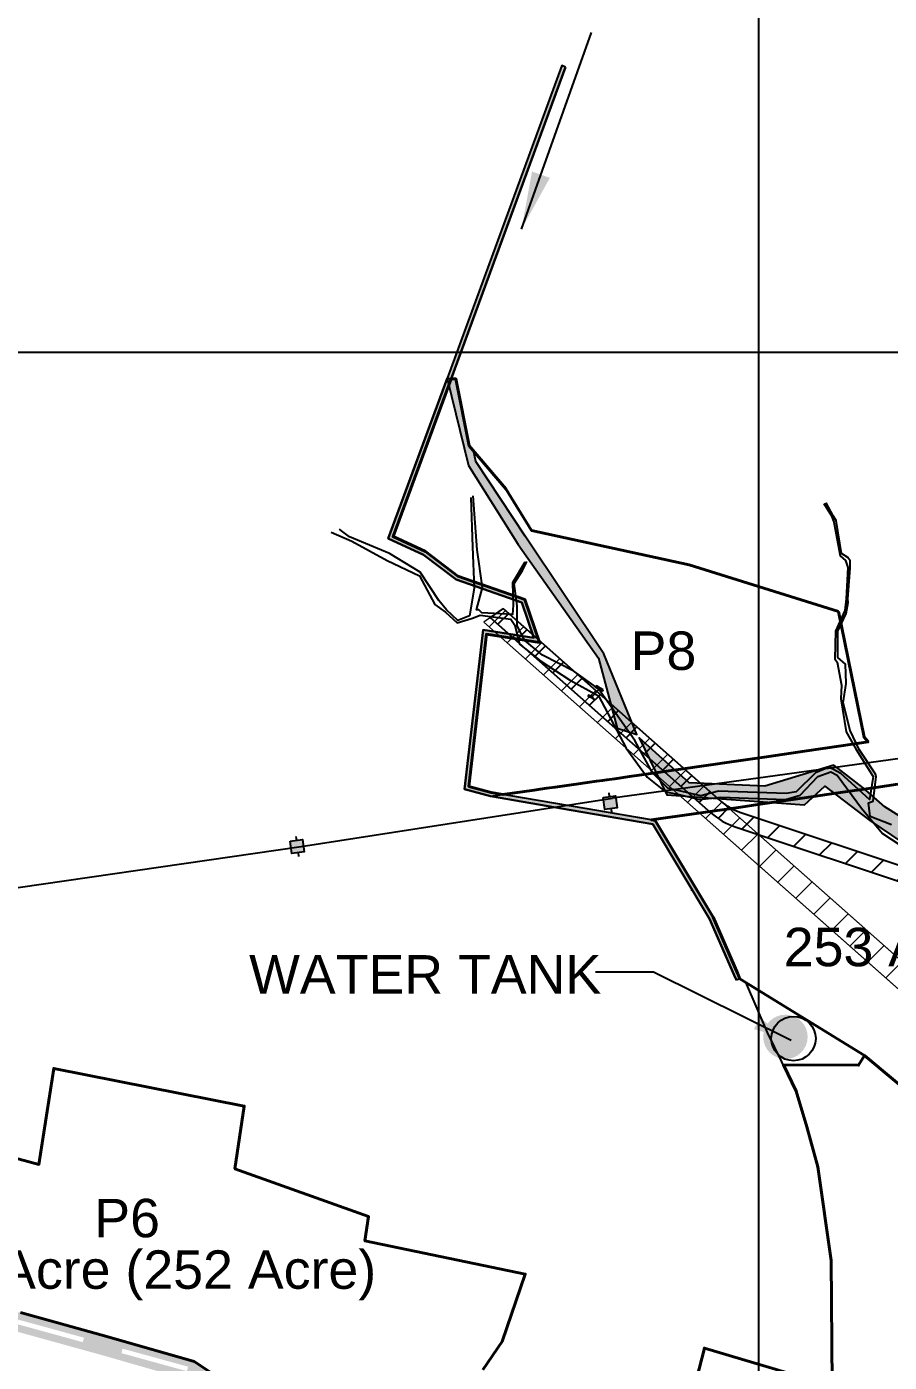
# Model space of a CAD drawing. Header units: metres. Extents: x 201400 to 215600, y 173235 to 1738400.
# Drawn here: x 202548 to 203670, y 1735186 to 1736923 of the extents above; entities that cross this region are included whole.
import ezdxf

# ---------------------------------------------------------------- set-up
doc = ezdxf.new("R2010")
doc.units = ezdxf.units.M
doc.layers.add('250Acres', color=7, linetype='Continuous', lineweight=25)
for name, color, linetype in [('400 KV POWER LINE', 1, 'Continuous'), ('CHECK DAM', 6, 'Continuous'), ('GRID LINES', 250, 'Continuous'), ('name power lines', 1, 'Continuous'), ('Names', 1, 'Continuous'), ('new streem', 7, 'Continuous')]:
    doc.layers.add(name, color=color, linetype=linetype)
doc.layers.add('STREAM', color=7, linetype='Continuous', lineweight=0, true_color=0x3dcfff)
doc.styles.get("Standard").update_dxf_attribs({"font": 'arial.ttf', "height": 50})
doc.linetypes.add('ZIGZAG', pattern='A,0.0001,-0.2,[131,ltypeshp.shx,S=0.2,R=0,X=-0.2,Y=0],-0.4,[131,ltypeshp.shx,S=0.2,R=180,X=0.2,Y=0],-0.2', length=0.8001)
doc.dimstyles.get("Standard").update_dxf_attribs({"dimtxt": 50, "dimasz": 0.18, "dimexe": 0.18, "dimexo": 0.0625, "dimgap": 0.09, "dimtad": 0, "dimtih": 1, "dimtoh": 1, "dimdec": 4, "dimzin": 0, "dimdsep": 46, "dimtxsty": 'Standard', "dimcen": 0.09, "dimadec": 0, "dimazin": 0, "dimtfac": 1, "dimtdec": 4, "dimtofl": 0, "dimtmove": 0, "dimatfit": 3, "dimfxl": 1, "dimtolj": 1, "dimtzin": 0, "dimarcsym": 0})

msp = doc.modelspace()

# ---------------------------------------------------------------- hatches: boundary and pattern name
h = msp.add_hatch(color=253)
h.dxf.hatch_style = 1
h.paths.add_polyline_path([(203248.7, 1736870.8), (203244.2, 1736873.1), (203094.8, 1736465.6), (203100, 1736465.5)])
h = msp.add_hatch(color=253)
h.dxf.hatch_style = 1
h.paths.add_polyline_path([(203471.2, 1735683), (203475.8, 1735685), (203440.8, 1735765.1), (203365.7, 1735890.7), (203360.8, 1735891.5), (203256.9, 1735909.4), (203152.3, 1735927.4), (203123.2, 1735935.1), (203146.1, 1736133.1), (203215, 1736122.4), (203196, 1736178.3), (203109.1, 1736208.8), (203066.7, 1736240.8), (203024.7, 1736260.1), (203100, 1736465.5), (203094.8, 1736465.6), (203018.4, 1736257.5), (203064.1, 1736236.5), (203106.7, 1736204.3), (203192.1, 1736174.4), (203207.6, 1736128.6), (203141.8, 1736138.8), (203117.7, 1735931.4), (203151.2, 1735922.5), (203256.1, 1735904.4), (203362.6, 1735886.1), (203436.3, 1735762.8)])
h = msp.add_hatch(color=151)
h.dxf.hatch_style = 1
h.paths.add_polyline_path([(203196.3, 1736260.7), (203132.5, 1736358), (203129.1, 1736371.9), (203123.7, 1736378.2), (203106.4, 1736465.3), (203094.8, 1736465.6), (203122.8, 1736352.8), (203187.4, 1736250), (203291.8, 1736102.2), (203316.1, 1736010.9), (203341.5, 1736002.9), (203298.9, 1736107.6)])
h = msp.add_hatch(color=151)
h.dxf.hatch_style = 1
h.paths.add_polyline_path([(203636, 1735933.2), (203597.9, 1735962.6), (203508, 1735935.5), (203409.9, 1735939.9), (203344.8, 1735998.5), (203380.6, 1735924.1), (203559.8, 1735911.3), (203586.2, 1735935.7), (203644.6, 1735891), (203758.5, 1735813.6), (203764.3, 1735845.9), (203664, 1735908.7)])
h = msp.add_hatch(color=253)
h.dxf.hatch_style = 1
h.paths.add_polyline_path([(203041.3, 1735000.9), (202843, 1735135.8), (202766, 1735187.1), (202652.6, 1735219.6), (202540.1, 1735250.7, 0.428899), (202509, 1735232, -0.459881), (202475.5, 1735214.2), (202419.3, 1735236.3), (202362.2, 1735257.2), (202286.7, 1735305), (202198.6, 1735364.8, -0.034479), (202195.9, 1735366.9), (202165.8, 1735394, 0.282426), (202140.1, 1735398.8), (202046.8, 1735362.9, -0.156976), (202031.5, 1735362.1), (201969.1, 1735378.3, -0.408786), (201961.9, 1735390.4), (201963.2, 1735395.5, 0.305926), (201959.2, 1735406), (201878.6, 1735463.6, 0.038595), (201872, 1735467.6), (201693.5, 1735557.3), (201687.6, 1735532.3), (201862.5, 1735444.4), (201936.5, 1735391.5), (201929.6, 1735362.8), (202040.7, 1735333.8), (202149.1, 1735375.5), (202181.7, 1735346), (202273, 1735284.1), (202351.1, 1735234.7), (202410.4, 1735212.9), (202519.7, 1735170), (202533.4, 1735226.6), (202645.8, 1735195.5), (202755.4, 1735164.1), (202829.1, 1735115.1), (203025, 1734981.7), (203149.2, 1734851.6), (203263.4, 1734869.5), (203331.5, 1734848.5), (203393.9, 1734864.2, 0.064633), (203417.8, 1734873.7), (203447.7, 1734890.2), (203477.7, 1734905.9, -0.018137), (203500, 1734915.6), (204314.1, 1735116), (204357.3, 1735130), (204355.3, 1735139.4), (204278.1, 1735117.6), (204276.6, 1735123.4), (204353.5, 1735145.1), (204350.5, 1735154.1), (204316, 1735142.9), (204282.3, 1735134.6), (203521, 1734946.5, 0.084343), (203512.7, 1734945.1), (203476, 1734932.3, 0.035824), (203466.2, 1734928), (203435.9, 1734912.3), (203405.7, 1734895.6, -0.064633), (203387.8, 1734888.5), (203363.6, 1734882.4, -0.149756), (203305.1, 1734885.3, 0.031003), (203293.2, 1734888.8), (203283.9, 1734890.9, 0.095047), (203246.3, 1734892.1), (203210, 1734886.4, -0.245975), (203122.1, 1734916.2)])
h.paths.add_polyline_path([(203107.9, 1734917.3), (203115.2, 1734909.6, 0.176115), (203182.3, 1734876.4), (203181.6, 1734870.4, -0.176115), (203110.9, 1734905.5), (203104.5, 1734912.2)], flags=16)
h.paths.add_polyline_path([(203028.9, 1734990.9), (202955.8, 1735040.3), (202959.2, 1735045.3), (203032.3, 1734995.8)], flags=16)
h.paths.add_polyline_path([(203284, 1734881.1), (203291.1, 1734879.5, -0.031003), (203301.9, 1734876.3, 0.149756), (203365.9, 1734873.2), (203390.1, 1734879.3, 0.032283), (203400.5, 1734882.6), (203402.7, 1734877, -0.032283), (203391.6, 1734873.4), (203367.4, 1734867.3, -0.149756), (203299.8, 1734870.7, 0.031003), (203289.8, 1734873.6), (203282.7, 1734875.3)], flags=16)
h.paths.add_polyline_path([(202870, 1735098.5), (202796.9, 1735147.9), (202800.3, 1735152.9), (202873.4, 1735103.4)], flags=16)
h.paths.add_polyline_path([(202756.5, 1735174.6), (202671.4, 1735198), (202673, 1735203.8), (202758.1, 1735180.4)], flags=16)
h.paths.add_polyline_path([(203483.5, 1734924.9), (203515.8, 1734936.2, -0.100949), (203522, 1734937), (203568.8, 1734948.6), (203570.4, 1734942.8), (203522.4, 1734930.9, 0.122828), (203517.8, 1734930.5), (203485.5, 1734919.2)], flags=16)
h.paths.add_polyline_path([(202621.1, 1735212.3), (202536, 1735235.7), (202537.6, 1735241.5), (202622.7, 1735218.1)], flags=16)
h.paths.add_polyline_path([(203624.6, 1734962.3), (203710.2, 1734983.8), (203711.6, 1734978), (203626, 1734956.5)], flags=16)
h.paths.add_polyline_path([(202502.3, 1735201, -0.208925), (202469.9, 1735199.8), (202423.9, 1735217.8), (202425.9, 1735223.4), (202472, 1735205.4, 0.21892), (202500.8, 1735207)], flags=16)
h.paths.add_polyline_path([(203755, 1734994.6), (203840.6, 1735016), (203842.1, 1735010.2), (203756.4, 1734988.7)], flags=16)
h.paths.add_polyline_path([(202381.1, 1735233.8), (202355.3, 1735243.2), (202310.1, 1735271.9), (202313.5, 1735276.8), (202358, 1735248.6), (202383.2, 1735239.4)], flags=16)
h.paths.add_polyline_path([(203885.4, 1735026.8), (203971, 1735048.3), (203972.5, 1735042.4), (203886.9, 1735021)], flags=16)
h.paths.add_polyline_path([(202278.7, 1735298.9), (202275.4, 1735294), (202209, 1735339), (202212.4, 1735343.9)], flags=16)
h.paths.add_polyline_path([(204015.8, 1735059), (204101.4, 1735080.5), (204102.9, 1735074.6), (204017.3, 1735053.2)], flags=16)
h.paths.add_polyline_path([(202177.3, 1735370.9), (202172.4, 1735367.3), (202155.4, 1735382.5, 0.282426), (202145.7, 1735384.3), (202119.2, 1735374.2), (202117.1, 1735379.8), (202143.5, 1735389.9, -0.282426), (202159.4, 1735387)], flags=16)
h.paths.add_polyline_path([(202075.7, 1735357.4), (202052.3, 1735348.4, -0.156976), (202027.6, 1735347.1), (202012.8, 1735350.9), (202014.3, 1735356.7), (202029.1, 1735352.9, 0.156976), (202050.2, 1735354), (202073.5, 1735363)], flags=16)
h.paths.add_polyline_path([(204146.2, 1735091.2), (204231.8, 1735112.7), (204233.3, 1735106.9), (204147.7, 1735085.4)], flags=16)
h.paths.add_polyline_path([(201975.8, 1735360.6), (201965.2, 1735363.4, -0.315009), (201946.3, 1735385.6, 0.196071), (201937.5, 1735402.3), (201941, 1735407.3), (201941.7, 1735406.8, -0.23308), (201952.2, 1735387.3, 0.331572), (201966.7, 1735369.2), (201977.1, 1735366.4)], flags=16)
h.paths.add_polyline_path([(201902.3, 1735434.9), (201899.2, 1735429.8), (201869.6, 1735451), (201834.2, 1735469.2), (201836.9, 1735474.6), (201870.4, 1735457.6)], flags=16)
h.paths.add_polyline_path([(201777.8, 1735504.3), (201775.1, 1735498.9), (201696.2, 1735538.6), (201698.9, 1735544)], flags=16)
at = {"layer": 'name power lines', "linetype": 'Continuous', "ltscale": 190}
h = msp.add_hatch(color=1, dxfattribs=at)
h.paths.add_polyline_path([(201640, 1735685.8), (201655.8, 1735688), (201658, 1735672.2), (201642.2, 1735670)])
h.paths.add_polyline_path([(202044, 1735744.8), (202059.8, 1735747), (202062, 1735731.2), (202046.2, 1735729)])
h.paths.add_polyline_path([(202465, 1735801.8), (202480.8, 1735804), (202483, 1735788.2), (202467.2, 1735786)])
h.paths.add_polyline_path([(202891, 1735863.8), (202906.8, 1735866), (202909, 1735850.2), (202893.2, 1735848)])
h.paths.add_polyline_path([(203298, 1735920.8), (203313.8, 1735923), (203316, 1735907.2), (203300.2, 1735905)])
h.paths.add_polyline_path([(203725, 1735982.8), (203740.8, 1735985), (203743, 1735969.2), (203727.2, 1735967)])
h.paths.add_polyline_path([(204121, 1736037.8), (204136.8, 1736040), (204139, 1736024.2), (204123.2, 1736022)])
h.paths.add_polyline_path([(204548, 1736095.8), (204563.8, 1736098), (204566, 1736082.2), (204550.2, 1736080)])
h.paths.add_polyline_path([(204985.8, 1736168.6), (205001.6, 1736171.2), (205004.2, 1736155.4), (204988.4, 1736152.8)])
h.paths.add_polyline_path([(205407.8, 1736238.6), (205423.6, 1736241.2), (205426.2, 1736225.4), (205410.4, 1736222.8)])
h.paths.add_polyline_path([(205839.8, 1736307.6), (205855.6, 1736310.2), (205858.2, 1736294.4), (205842.4, 1736291.8)])
h.paths.add_polyline_path([(206269.8, 1736375.6), (206285.6, 1736378.2), (206288.2, 1736362.4), (206272.4, 1736359.8)])
h.paths.add_polyline_path([(206703.8, 1736446.6), (206719.6, 1736449.2), (206722.2, 1736433.4), (206706.4, 1736430.8)])
h.paths.add_polyline_path([(207133.8, 1736514.6), (207149.6, 1736517.2), (207152.2, 1736501.4), (207136.4, 1736498.8)])
h.paths.add_polyline_path([(207574.8, 1736586.6), (207590.6, 1736589.2), (207593.2, 1736573.4), (207577.4, 1736570.8)])
h.paths.add_polyline_path([(207987.8, 1736653.6), (208003.6, 1736656.2), (208006.2, 1736640.4), (207990.4, 1736637.8)])
h.paths.add_polyline_path([(208422.8, 1736723.6), (208438.6, 1736726.2), (208441.2, 1736710.4), (208425.4, 1736707.8)])
at = {"layer": 'new streem'}
h = msp.add_hatch(dxfattribs=at)
h.set_pattern_fill('ANSI31', color=151, scale=10)
h.set_pattern_definition([(45, (-23236.586, 12245.986), (-22.4506403, 22.4506403), [])])
h.paths.add_polyline_path([(203719.3, 1735820.5), (203475.7, 1735901.7, -0.101115), (203451.4, 1735915.7), (203167.9, 1736166.7), (203151.1, 1736154.8), (203438.1, 1735900.7, 0.101115), (203469.4, 1735882.7), (203713, 1735801.6, -0.149446), (203765.4, 1735764.3), (204136, 1735282.7), (204153.8, 1735292.4), (203781.3, 1735776.5, 0.149446)])
at = {"layer": 'STREAM'}
h = msp.add_hatch(dxfattribs=at)
h.set_pattern_fill('ANSI31', color=256, scale=250)
h.set_pattern_definition([(45, (-3540.097, -31706.453), (-22.0970869, 22.0970869), [])])
h.paths.add_polyline_path([(204128.1, 1735276.6, -0.103037), (204155, 1735292.8), (203167.9, 1736166.7), (203142.7, 1736148.9)])
h = msp.add_hatch(color=256, dxfattribs=at)
h.dxf.hatch_style = 1
edge = h.paths.add_edge_path()
edge.add_arc((203534.9, 1735609.4), 28.9, 0, 360)

# ---------------------------------------------------------------- linework, layer by layer
at = {"color": 7}
for p, q in [((203244.2, 1736873.1), (203094.8, 1736465.6)), ((203475.8, 1735685), (203471.2, 1735683))]:
    msp.add_line(p, q, dxfattribs=at)
at = {"color": 253}
msp.add_line((203248.7, 1736870.8), (203100, 1736465.5), dxfattribs=at)
at = {"color": 1, "linetype": 'Continuous', "ltscale": 50}
for p, q in [((203305.2, 1735926.9), (203305.9, 1735921.9)), ((203308.1, 1735906.1), (203308.8, 1735901.1)), ((202898.2, 1735869.9), (202898.9, 1735864.9)), ((202901.1, 1735849.1), (202901.8, 1735844.1))]:
    msp.add_line(p, q, dxfattribs=at)
at = {"color": 253, "flags": 128}
msp.add_lwpolyline([(203248.7, 1736870.8), (203244.2, 1736873.1), (203094.8, 1736465.6), (203100, 1736465.5)], close=True, dxfattribs=at)
at = {"color": 6, "flags": 128}
for points in [[(203471.2, 1735683), (203468.4, 1735689.6), (203436.3, 1735762.8), (203362.6, 1735886.1), (203256.1, 1735904.4), (203151.2, 1735922.5), (203117.7, 1735931.4), (203141.8, 1736138.8), (203207.6, 1736128.6), (203192.1, 1736174.4), (203106.7, 1736204.3), (203064.1, 1736236.5), (203018.4, 1736257.5), (203094.8, 1736465.6)], [(203475.8, 1735685), (203472.9, 1735691.6), (203440.8, 1735765.1), (203365.7, 1735890.7), (203256.9, 1735909.4), (203152.3, 1735927.4), (203123.2, 1735935.1), (203146.1, 1736133.1), (203215, 1736122.4), (203196, 1736178.3), (203109.1, 1736208.8), (203066.7, 1736240.8), (203024.7, 1736260.1), (203100, 1736465.5)]]:
    msp.add_lwpolyline(points, dxfattribs=at)
at = {"color": 15, "flags": 128}
msp.add_lwpolyline([(203475.8, 1735685), (203472.9, 1735691.6), (203440.8, 1735765.1), (203365.7, 1735890.7), (203360.8, 1735891.5), (203256.9, 1735909.4), (203152.3, 1735927.4), (203123.2, 1735935.1), (203146.1, 1736133.1), (203215, 1736122.4), (203196, 1736178.3), (203109.1, 1736208.8), (203066.7, 1736240.8), (203024.7, 1736260.1), (203100, 1736465.5), (203094.8, 1736465.6), (203018.4, 1736257.5), (203064.1, 1736236.5), (203106.7, 1736204.3), (203192.1, 1736174.4), (203207.6, 1736128.6), (203141.8, 1736138.8), (203117.7, 1735931.4), (203151.2, 1735922.5), (203256.1, 1735904.4), (203362.6, 1735886.1), (203436.3, 1735762.8), (203468.4, 1735689.6), (203471.2, 1735683)], dxfattribs=at)
at = {"color": 151, "flags": 128}
for points in [[(203196.3, 1736260.7), (203132.5, 1736358), (203129.1, 1736371.9), (203123.7, 1736378.2), (203106.4, 1736465.3), (203094.8, 1736465.6), (203122.8, 1736352.8), (203187.4, 1736250), (203291.8, 1736102.2), (203316.1, 1736010.9), (203341.5, 1736002.9), (203298.9, 1736107.6)], [(203636, 1735933.2), (203597.9, 1735962.6), (203508, 1735935.5), (203409.9, 1735939.9), (203344.8, 1735998.5), (203380.6, 1735924.1), (203559.8, 1735911.3), (203586.2, 1735935.7), (203644.6, 1735891), (203758.5, 1735813.6), (203764.3, 1735845.9), (203664, 1735908.7)]]:
    msp.add_lwpolyline(points, close=True, dxfattribs=at)
at = {"color": 1, "linetype": 'Continuous', "ltscale": 50}
for points in [[(203151.2, 1735922.5), (203208.3, 1735930.5), (203216, 1735931.5), (203224.6, 1735932.7), (203235.3, 1735934.3), (203244.7, 1735935.6), (203262.7, 1735938.1), (203277.3, 1735940.1), (203289.1, 1735941.8), (203297.2, 1735942.9), (203302.8, 1735943.7), (203313.2, 1735945.2), (203332.2, 1735948), (203347.7, 1735950.2), (203369, 1735953.3), (203383.2, 1735955.4), (203402.1, 1735958.1), (203428.7, 1735962), (203470.9, 1735968.1), (203513.5, 1735974.3), (203559.9, 1735981), (203607.5, 1735988), (203642.5, 1735993), (203642.5, 1735993)], [(203360.8, 1735891.5), (203369.1, 1735892.7), (203380.7, 1735894.4), (203399.8, 1735897.2), (203421.2, 1735900.3), (203436.8, 1735902.5), (203440.7, 1735903.1), (203450.9, 1735904.6), (203476.8, 1735908.3), (203499.1, 1735911.6), (203559.7, 1735920.4), (203600.3, 1735926.3), (203652.3, 1735933.8), (203681.2, 1735938), (203694.1, 1735939.9), (203709.2, 1735942.1), (203730.9, 1735945.2), (203738.2, 1735946.3), (203754.9, 1735948.6)], [(203298, 1735920.8), (203313.8, 1735923), (203316, 1735907.2), (203300.2, 1735905), (203298, 1735920.8)], [(202891, 1735863.8), (202906.8, 1735866), (202909, 1735850.2), (202893.2, 1735848), (202891, 1735863.8)]]:
    msp.add_lwpolyline(points, dxfattribs=at)
at = {"color": 1, "flags": 128}
msp.add_lwpolyline([(203591.2, 1734963.9), (203595.9, 1735158.1), (203594.3, 1735318.6), (203577, 1735440.5), (203562.8, 1735492.2), (203548.9, 1735538.9), (203511.8, 1735615.3), (203483.3, 1735680.4)], dxfattribs=at)
msp.add_circle((203545.4, 1735607.2), 28.9)
at = {"layer": '250Acres', "color": 5, "lineweight": 40, "flags": 128}
msp.add_lwpolyline([(203604, 1736162.7), (203409.6, 1736223.3), (203204.7, 1736268.2), (203171.4, 1736322.4), (203123.7, 1736378.2), (203106.4, 1736465.3), (203100, 1736465.5), (203024.7, 1736260.1), (203066.7, 1736240.8), (203109.1, 1736208.8), (203196, 1736178.3), (203215, 1736122.4), (203146.1, 1736133.1), (203123.2, 1735935.1), (203152.3, 1735927.4), (203167.5, 1735924.8), (203208.3, 1735930.5), (203216, 1735931.5), (203224.6, 1735932.7), (203235.3, 1735934.3), (203244.7, 1735935.6), (203262.7, 1735938.1), (203277.3, 1735940.1), (203289.1, 1735941.8), (203297.2, 1735942.9), (203302.8, 1735943.7), (203313.2, 1735945.2), (203332.2, 1735948), (203347.7, 1735950.2), (203369, 1735953.3), (203383.2, 1735955.4), (203402.1, 1735958.1), (203428.7, 1735962), (203470.9, 1735968.1), (203513.5, 1735974.3), (203559.9, 1735981), (203607.5, 1735988), (203642.5, 1735993), (203637.2, 1735999.1)], close=True, dxfattribs=at)
for points in [[(203681.2, 1735938), (203652.3, 1735933.8), (203600.3, 1735926.3), (203559.7, 1735920.4), (203499.1, 1735911.6), (203476.8, 1735908.3), (203360.8, 1735891.5), (203365.7, 1735890.7), (203440.8, 1735765.1), (203472.9, 1735691.6), (203475.8, 1735685), (203637.7, 1735585.3), (204153.8, 1735154.2)], [(203141.2, 1735176.3), (203166.4, 1735213.2), (203196.5, 1735300.8), (202988, 1735343.9), (202992.9, 1735375.6), (202819, 1735437.9), (202831.1, 1735519.4), (202583.4, 1735568.3), (202564, 1735443.6), (202434.5, 1735478.5)], [(202540.1, 1735250.7), (202652.6, 1735219.6), (202766, 1735187.1), (202843, 1735135.8)], [(203585.9, 1735158.3), (203429.5, 1735204.5), (203388, 1735043.3)]]:
    msp.add_lwpolyline(points, dxfattribs=at)
msp.add_lwpolyline([(203637.7, 1735585.3), (203630, 1735572.4), (203532.3, 1735573.1), (203548.9, 1735538.9), (203562.8, 1735492.2), (203577, 1735440.5), (203594.3, 1735318.6), (203595.9, 1735158.1), (203591.2, 1734963.9), (204233.8, 1735122.6, -0.161669), (204227.6, 1735123.1), (204153.8, 1735154.2)], format="xyb", close=True, dxfattribs=at)
at = {"layer": '400 KV POWER LINE', "linetype": 'ZIGZAG', "ltscale": 50}
for points, elevation in [([(204329.2, 1736060.3), (203990.1, 1736013.9), (203521.5, 1735949), (203309.9, 1735919.9)], 302.5), ([(204329.2, 1736060.3), (203990.1, 1736013.9), (203521.5, 1735949), (203309.9, 1735919.9)], 302.5), ([(202443.2, 1735790.2), (202477, 1735795), (202905, 1735857), (203309.9, 1735919.9)], 328.7), ([(202443.2, 1735790.2), (202477, 1735795), (202905, 1735857), (203309.9, 1735919.9)], 328.7)]:
    msp.add_lwpolyline(points, dxfattribs=dict(at, elevation=elevation))
at = {"layer": 'CHECK DAM', "linetype": 'Continuous'}
for points, elevation in [([(203283.1, 1736051.9), (203294, 1736063)], 322.2), ([(203283.1, 1736051.9), (203294, 1736063)], 322.2), ([(203298, 1736061), (203294, 1736063), (203289, 1736066), (203287.3, 1736064.6), (203293.3, 1736061.1), (203297.3, 1736059.3), (203298, 1736061)], 321), ([(203298, 1736061), (203294, 1736063), (203289, 1736066), (203287.3, 1736064.6), (203293.3, 1736061.1), (203297.3, 1736059.3), (203298, 1736061)], 321), ([(203287, 1736048), (203283, 1736052.1), (203279, 1736054), (203278.5, 1736052.7), (203282.5, 1736051), (203286.5, 1736047.2), (203287, 1736048)], 321.6), ([(203287, 1736048), (203283, 1736052.1), (203279, 1736054), (203278.5, 1736052.7), (203282.5, 1736051), (203286.5, 1736047.2), (203287, 1736048)], 321.6)]:
    msp.add_lwpolyline(points, dxfattribs=dict(at, elevation=elevation))
at = {"layer": 'GRID LINES', "color": 9, "linetype": 'Continuous'}
for p, q in [((203500, 1738300), (203500, 1730460)), ((203500, 1738300), (203500, 1730460)), ((201500, 1736500), (215500, 1736500))]:
    msp.add_line(p, q, dxfattribs=at)
at = {"layer": 'Names', "color": 1, "linetype": 'Continuous', "ltscale": 50}
msp.add_lwpolyline([(203412.3, 1735800.2), (203412, 1735800.4)], dxfattribs=at)
at = {"layer": 'new streem', "color": 151, "flags": 128}
msp.add_lwpolyline([(203167.9, 1736166.7), (203151.1, 1736154.8)], dxfattribs=at)
for points in [[(203151.1, 1736154.8), (203438.1, 1735900.7, 0.101115), (203469.4, 1735882.7), (203713, 1735801.6, -0.149446), (203765.4, 1735764.3), (204136, 1735282.7)], [(203167.9, 1736166.7), (203451.4, 1735915.7, 0.101115), (203475.7, 1735901.7), (203719.3, 1735820.5, -0.149446), (203781.3, 1735776.5), (204153.8, 1735292.4)]]:
    msp.add_lwpolyline(points, format="xyb", dxfattribs=at)
at = {"layer": 'STREAM'}
for points, elevation in [([(203126, 1736311), (203128, 1736247), (203130, 1736193), (203124, 1736157), (203109, 1736151), (203094, 1736165), (203084, 1736177), (203060, 1736214), (203020, 1736238), (202968, 1736260), (202956, 1736269), (202955, 1736270)], 332.6), ([(203196, 1736227), (203180, 1736200), (203180.9, 1736171), (203180, 1736159), (203140, 1736161), (203136, 1736165), (203133.1, 1736165), (203141, 1736194), (203134, 1736243), (203129, 1736313)], 326.2), ([(203585, 1736303), (203595, 1736287), (203598, 1736279), (203606, 1736235), (203613, 1736229), (203616, 1736220), (203614, 1736179), (203612, 1736164), (203600, 1736137), (203599, 1736101), (203602, 1736097), (203608, 1736067), (203607, 1736049), (203614, 1736006), (203627, 1735983), (203649, 1735948), (203644.1, 1735918), (203607.1, 1735951.9), (203592, 1735960), (203574, 1735953), (203549, 1735928), (203536, 1735926), (203448, 1735929), (203425, 1735923), (203395, 1735930), (203382, 1735933), (203362, 1735953), (203339, 1735995), (203291.9, 1736062.1), (203259.9, 1736085.1), (203219, 1736106), (203196, 1736125), (203186, 1736144), (203186, 1736170), (203182, 1736199), (203193, 1736216), (203198, 1736227), (203198, 1736227.9)], 326.3), ([(203673, 1735885.1), (203645, 1735896), (203643, 1735914), (203649, 1735916), (203652.9, 1735947.9), (203652, 1735951), (203631, 1735983), (203619, 1736008), (203610, 1736044), (203614, 1736069), (203613, 1736094), (203603, 1736103), (203603, 1736137), (203614, 1736160), (203616.6, 1736174.5), (203616, 1736179), (203619, 1736219), (203619.1, 1736228.4), (203616.1, 1736232.9), (203608, 1736238), (203601.1, 1736281), (203597, 1736287), (203588, 1736304)], 316.4), ([(202944, 1736266), (202971, 1736254), (203017, 1736229), (203059, 1736209), (203079, 1736172), (203093, 1736162), (203108, 1736148), (203128, 1736154), (203137.9, 1736158), (203178, 1736152.9), (203183, 1736145), (203189, 1736120), (203217, 1736098), (203254, 1736074), (203291.7, 1736053.2), (203328, 1735985), (203355, 1735947), (203379, 1735928), (203395, 1735925), (203423, 1735918), (203451, 1735921), (203535, 1735918), (203554, 1735924), (203577, 1735948), (203594, 1735954), (203602, 1735950), (203634, 1735907), (203661, 1735874), (203715, 1735839)], 333.2)]:
    msp.add_lwpolyline(points, dxfattribs=dict(at, elevation=elevation))
at = {"layer": 'STREAM', "linetype": 'Continuous', "lineweight": 25}
for points, elevation in [([(203126, 1736311), (203128, 1736247), (203130, 1736193), (203124, 1736157), (203109, 1736151), (203094, 1736165), (203084, 1736177), (203060, 1736214), (203020, 1736238), (202968, 1736260), (202956, 1736269), (202955, 1736270)], 332.6), ([(203126, 1736311), (203128, 1736247), (203130, 1736193), (203124, 1736157), (203109, 1736151), (203094, 1736165), (203084, 1736177), (203060, 1736214), (203020, 1736238), (202968, 1736260), (202956, 1736269), (202955, 1736270)], 332.6), ([(203196, 1736227), (203180, 1736200), (203180.9, 1736171), (203180, 1736159), (203140, 1736161), (203136, 1736165), (203133.1, 1736165), (203141, 1736194), (203134, 1736243), (203129, 1736313)], 326.2), ([(203196, 1736227), (203180, 1736200), (203180.9, 1736171), (203180, 1736159), (203140, 1736161), (203136, 1736165), (203133.1, 1736165), (203141, 1736194), (203134, 1736243), (203129, 1736313)], 326.2), ([(203585, 1736303), (203595, 1736287), (203598, 1736279), (203606, 1736235), (203613, 1736229), (203616, 1736220), (203614, 1736179), (203612, 1736164), (203600, 1736137), (203599, 1736101), (203602, 1736097), (203608, 1736067), (203607, 1736049), (203614, 1736006), (203627, 1735983), (203649, 1735948), (203644.1, 1735918), (203607.1, 1735951.9), (203592, 1735960), (203574, 1735953), (203549, 1735928), (203536, 1735926), (203448, 1735929), (203425, 1735923), (203395, 1735930), (203382, 1735933), (203362, 1735953), (203339, 1735995), (203291.9, 1736062.1), (203259.9, 1736085.1), (203219, 1736106), (203196, 1736125), (203186, 1736144), (203186, 1736170), (203182, 1736199), (203193, 1736216), (203198, 1736227), (203198, 1736227.9)], 326.3), ([(203585, 1736303), (203595, 1736287), (203598, 1736279), (203606, 1736235), (203613, 1736229), (203616, 1736220), (203614, 1736179), (203612, 1736164), (203600, 1736137), (203599, 1736101), (203602, 1736097), (203608, 1736067), (203607, 1736049), (203614, 1736006), (203627, 1735983), (203649, 1735948), (203644.1, 1735918), (203607.1, 1735951.9), (203592, 1735960), (203574, 1735953), (203549, 1735928), (203536, 1735926), (203448, 1735929), (203425, 1735923), (203395, 1735930), (203382, 1735933), (203362, 1735953), (203339, 1735995), (203291.9, 1736062.1), (203259.9, 1736085.1), (203219, 1736106), (203196, 1736125), (203186, 1736144), (203186, 1736170), (203182, 1736199), (203193, 1736216), (203198, 1736227), (203198, 1736227.9)], 326.3), ([(203673, 1735885.1), (203645, 1735896), (203643, 1735914), (203649, 1735916), (203652.9, 1735947.9), (203652, 1735951), (203631, 1735983), (203619, 1736008), (203610, 1736044), (203614, 1736069), (203613, 1736094), (203603, 1736103), (203603, 1736137), (203614, 1736160), (203616.6, 1736174.5), (203616, 1736179), (203619, 1736219), (203619.1, 1736228.4), (203616.1, 1736232.9), (203608, 1736238), (203601.1, 1736281), (203597, 1736287), (203588, 1736304)], 316.4), ([(203673, 1735885.1), (203645, 1735896), (203643, 1735914), (203649, 1735916), (203652.9, 1735947.9), (203652, 1735951), (203631, 1735983), (203619, 1736008), (203610, 1736044), (203614, 1736069), (203613, 1736094), (203603, 1736103), (203603, 1736137), (203614, 1736160), (203616.6, 1736174.5), (203616, 1736179), (203619, 1736219), (203619.1, 1736228.4), (203616.1, 1736232.9), (203608, 1736238), (203601.1, 1736281), (203597, 1736287), (203588, 1736304)], 316.4), ([(202944, 1736266), (202971, 1736254), (203017, 1736229), (203059, 1736209), (203079, 1736172), (203093, 1736162), (203108, 1736148), (203128, 1736154), (203137.9, 1736158), (203178, 1736152.9), (203183, 1736145), (203189, 1736120), (203217, 1736098), (203254, 1736074), (203291.7, 1736053.2), (203328, 1735985), (203355, 1735947), (203379, 1735928), (203395, 1735925), (203423, 1735918), (203451, 1735921), (203535, 1735918), (203554, 1735924), (203577, 1735948), (203594, 1735954), (203602, 1735950), (203634, 1735907), (203661, 1735874), (203715, 1735839)], 333.2), ([(202944, 1736266), (202971, 1736254), (203017, 1736229), (203059, 1736209), (203079, 1736172), (203093, 1736162), (203108, 1736148), (203128, 1736154), (203137.9, 1736158), (203178, 1736152.9), (203183, 1736145), (203189, 1736120), (203217, 1736098), (203254, 1736074), (203291.7, 1736053.2), (203328, 1735985), (203355, 1735947), (203379, 1735928), (203395, 1735925), (203423, 1735918), (203451, 1735921), (203535, 1735918), (203554, 1735924), (203577, 1735948), (203594, 1735954), (203602, 1735950), (203634, 1735907), (203661, 1735874), (203715, 1735839)], 333.2)]:
    msp.add_lwpolyline(points, dxfattribs=dict(at, elevation=elevation))
at = {"layer": 'STREAM'}
for points in [[(204077.6, 1735321.3), (204138.9, 1735307.1), (203167.9, 1736166.7), (203142.7, 1736148.9), (204077.6, 1735321.3)], [(204155, 1735292.8), (203167.9, 1736166.7)], [(204128.1, 1735276.6), (203142.7, 1736148.9)]]:
    msp.add_lwpolyline(points, dxfattribs=at)

# ---------------------------------------------------------------- texts
at = {"layer": '250Acres', "linetype": 'Continuous', "lineweight": 40, "ltscale": 50}
for s, p in [('P8', (203333.6, 1736086.7)), ('253 Acre (270 Acre)', (203532.7, 1735701.3)), ('P6', (202636.1, 1735348.7)), ('250 Acre (252 Acre)', (202377.7, 1735281.7))]:
    msp.add_text(s, height=50, dxfattribs=at).set_placement(p)
at = {"layer": 'name power lines', "color": 7, "linetype": 'Continuous', "ltscale": 50}
msp.add_text('WATER TANK ', height=50, dxfattribs=at).set_placement((202837.5, 1735665.7))

# ---------------------------------------------------------------- leaders
msp.add_leader([(203191.8, 1736660.2), (203282.7, 1736915.6)], dimstyle='Standard', override={"dimtxt": 24, "dimasz": 75}, dxfattribs=at)
at = {"layer": 'name power lines', "color": 7, "linetype": 'Continuous', "ltscale": 200}
msp.add_leader([(203542.4, 1735604.7), (203363.2, 1735693.4), (203287.7, 1735693.4)], dimstyle='Standard', override={"dimtxt": 24, "dimasz": 50}, dxfattribs=at)

doc.saveas('drawing.dxf')
